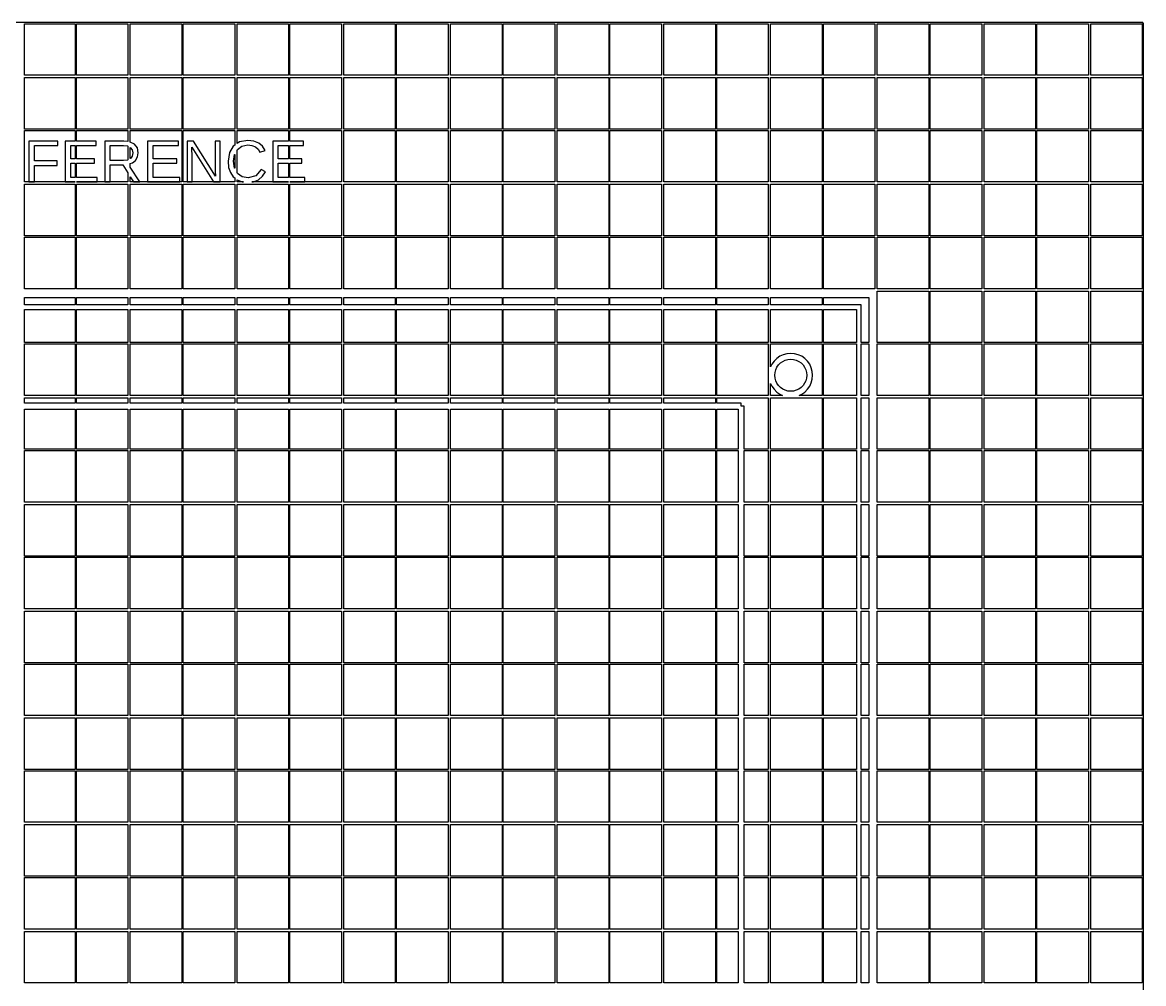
# Model space of a CAD drawing. Extents: x -105 to 105, y -185 to 185.
# Drawn here: x 0 to 105.1, y 95 to 185.1 of the extents above; entities that cross this region are included whole.
import ezdxf

# ---------------------------------------------------------------- set-up
doc = ezdxf.new("R2010")
doc.units = 0
doc.layers.get('0').update_dxf_attribs({"linetype": 'CONTINUOUS'})

msp = doc.modelspace()

# ---------------------------------------------------------------- linework, layer by layer
for points in [[(105, -185), (105.06, -185), (105.06, 185), (105, 185), (105, 185.06), (-105, 185.06), (-105, 185), (-105.06, 185), (-105.06, -185), (-105, -185), (-105, -185.06), (105, -185.06)], [(0.2, 184.94), (4.94, 184.94), (4.94, 180.11), (0.2, 180.11)], [(5.06, 184.94), (9.89, 184.94), (9.89, 180.11), (5.06, 180.11)], [(10.11, 184.94), (14.94, 184.94), (14.94, 180.11), (10.11, 180.11)], [(15.06, 184.94), (19.89, 184.94), (19.89, 180.11), (15.06, 180.11)], [(20.11, 184.94), (24.94, 184.94), (24.94, 180.11), (20.11, 180.11)], [(25.06, 184.94), (29.89, 184.94), (29.89, 180.11), (25.06, 180.11)], [(30.11, 184.94), (34.94, 184.94), (34.94, 180.11), (30.11, 180.11)], [(35.06, 184.94), (39.89, 184.94), (39.89, 180.11), (35.06, 180.11)], [(40.11, 184.94), (44.94, 184.94), (44.94, 180.11), (40.11, 180.11)], [(45.06, 184.94), (49.89, 184.94), (49.89, 180.11), (45.06, 180.11)], [(50.11, 184.94), (54.94, 184.94), (54.94, 180.11), (50.11, 180.11)], [(55.06, 184.94), (59.89, 184.94), (59.89, 180.11), (55.06, 180.11)], [(60.11, 184.94), (64.94, 184.94), (64.94, 180.11), (60.11, 180.11)], [(65.06, 184.94), (69.89, 184.94), (69.89, 180.11), (65.06, 180.11)], [(70.11, 184.94), (74.94, 184.94), (74.94, 180.11), (70.11, 180.11)], [(75.06, 184.94), (79.89, 184.94), (79.89, 180.11), (75.06, 180.11)], [(80.11, 184.94), (84.94, 184.94), (84.94, 180.11), (80.11, 180.11)], [(85.06, 184.94), (89.89, 184.94), (89.89, 180.11), (85.06, 180.11)], [(90.11, 184.94), (94.94, 184.94), (94.94, 180.11), (90.11, 180.11)], [(95.06, 184.94), (99.89, 184.94), (99.89, 180.11), (95.06, 180.11)], [(100.11, 184.94), (104.94, 184.94), (104.94, 180.11), (100.11, 180.11)], [(0.2, 179.89), (4.94, 179.89), (4.94, 175.06), (0.2, 175.06)], [(5.06, 179.89), (9.89, 179.89), (9.89, 175.06), (5.06, 175.06)], [(10.11, 179.89), (14.94, 179.89), (14.94, 175.06), (10.11, 175.06)], [(15.06, 179.89), (19.89, 179.89), (19.89, 175.06), (15.06, 175.06)], [(20.11, 179.89), (24.94, 179.89), (24.94, 175.06), (20.11, 175.06)], [(25.06, 179.89), (29.89, 179.89), (29.89, 175.06), (25.06, 175.06)], [(30.11, 179.89), (34.94, 179.89), (34.94, 175.06), (30.11, 175.06)], [(35.06, 179.89), (39.89, 179.89), (39.89, 175.06), (35.06, 175.06)], [(40.11, 179.89), (44.94, 179.89), (44.94, 175.06), (40.11, 175.06)], [(45.06, 179.89), (49.89, 179.89), (49.89, 175.06), (45.06, 175.06)], [(50.11, 179.89), (54.94, 179.89), (54.94, 175.06), (50.11, 175.06)], [(55.06, 179.89), (59.89, 179.89), (59.89, 175.06), (55.06, 175.06)], [(60.11, 179.89), (64.94, 179.89), (64.94, 175.06), (60.11, 175.06)], [(65.06, 179.89), (69.89, 179.89), (69.89, 175.06), (65.06, 175.06)], [(70.11, 179.89), (74.94, 179.89), (74.94, 175.06), (70.11, 175.06)], [(75.06, 179.89), (79.89, 179.89), (79.89, 175.06), (75.06, 175.06)], [(80.11, 179.89), (84.94, 179.89), (84.94, 175.06), (80.11, 175.06)], [(85.06, 179.89), (89.89, 179.89), (89.89, 175.06), (85.06, 175.06)], [(90.11, 179.89), (94.94, 179.89), (94.94, 175.06), (90.11, 175.06)], [(95.06, 179.89), (99.89, 179.89), (99.89, 175.06), (95.06, 175.06)], [(100.11, 179.89), (104.94, 179.89), (104.94, 175.06), (100.11, 175.06)], [(0.2, 174.94), (4.94, 174.94), (4.94, 173.941), (4.00662, 173.941), (4.00662, 170.119), (4.94, 170.119), (4.94, 170.11), (0.2, 170.11)], [(5.06, 170.119), (7.01746, 170.119), (7.01746, 170.542), (5.06, 170.542), (5.06, 171.874), (6.7435, 171.874), (6.7435, 172.292), (5.06, 172.292), (5.06, 173.518), (6.90626, 173.518), (6.90626, 173.941), (5.06, 173.941), (5.06, 174.94), (9.89, 174.94), (9.89, 173.893), (9.5105, 173.941), (7.71214, 173.941), (7.71214, 170.119), (8.23022, 170.119), (8.23022, 171.706), (9.42098, 171.706), (9.89, 170.956), (9.89, 170.11), (5.06, 170.11)], [(10.11, 170.605), (10.4138, 170.119), (11.0105, 170.119), (10.11, 171.486), (10.11, 171.827), (10.3151, 171.895), (10.6104, 172.132), (10.7966, 172.456), (10.8586, 172.848), (10.7708, 173.307), (10.5073, 173.652), (10.11, 173.855), (10.11, 174.94), (14.94, 174.94), (14.94, 170.11), (10.11, 170.11)], [(15.06, 174.94), (19.89, 174.94), (19.89, 173.564), (19.7618, 173.48), (19.3915, 172.863), (19.2681, 172.048), (19.3234, 171.478), (19.4892, 170.991), (19.7604, 170.596), (19.89, 170.495), (19.89, 170.11), (15.06, 170.11)], [(21.6616, 170.129), (22.123, 170.322), (22.5024, 170.639), (22.7862, 171.074), (22.3631, 171.285), (21.8593, 170.689), (21.156, 170.491), (20.5942, 170.597), (20.1619, 170.918), (20.11, 171.011), (20.11, 173.099), (20.1469, 173.167), (20.5701, 173.473), (21.1343, 173.575), (21.511, 173.531), (21.8328, 173.398), (22.0868, 173.183), (22.26, 172.889), (22.751, 173.051), (22.5041, 173.463), (22.1488, 173.759), (21.689, 173.938), (21.1289, 173.998), (20.3504, 173.868), (20.11, 173.71), (20.11, 174.94), (24.94, 174.94), (24.94, 173.941), (23.4538, 173.941), (23.4538, 170.119), (24.94, 170.119), (24.94, 170.11), (21.5035, 170.11)], [(25.06, 170.119), (26.4646, 170.119), (26.4646, 170.542), (25.06, 170.542), (25.06, 171.874), (26.1907, 171.874), (26.1907, 172.292), (25.06, 172.292), (25.06, 173.518), (26.3534, 173.518), (26.3534, 173.941), (25.06, 173.941), (25.06, 174.94), (29.89, 174.94), (29.89, 170.11), (25.06, 170.11)], [(30.11, 174.94), (34.94, 174.94), (34.94, 170.11), (30.11, 170.11)], [(35.06, 174.94), (39.89, 174.94), (39.89, 170.11), (35.06, 170.11)], [(40.11, 174.94), (44.94, 174.94), (44.94, 170.11), (40.11, 170.11)], [(45.06, 174.94), (49.89, 174.94), (49.89, 170.11), (45.06, 170.11)], [(50.11, 174.94), (54.94, 174.94), (54.94, 170.11), (50.11, 170.11)], [(55.06, 174.94), (59.89, 174.94), (59.89, 170.11), (55.06, 170.11)], [(60.11, 174.94), (64.94, 174.94), (64.94, 170.11), (60.11, 170.11)], [(65.06, 174.94), (69.89, 174.94), (69.89, 170.11), (65.06, 170.11)], [(70.11, 174.94), (74.94, 174.94), (74.94, 170.11), (70.11, 170.11)], [(75.06, 174.94), (79.89, 174.94), (79.89, 170.11), (75.06, 170.11)], [(80.11, 174.94), (84.94, 174.94), (84.94, 170.11), (80.11, 170.11)], [(85.06, 174.94), (89.89, 174.94), (89.89, 170.11), (85.06, 170.11)], [(90.11, 174.94), (94.94, 174.94), (94.94, 170.11), (90.11, 170.11)], [(95.06, 174.94), (99.89, 174.94), (99.89, 170.11), (95.06, 170.11)], [(100.11, 174.94), (104.94, 174.94), (104.94, 170.11), (100.11, 170.11)], [(1.13114, 171.668), (3.26314, 171.668), (3.26314, 172.096), (1.13114, 172.096), (1.13114, 173.518), (3.32826, 173.518), (3.32826, 173.941), (0.61306, 173.941), (0.61306, 170.119), (1.13114, 170.119)], [(4.5247, 172.292), (4.5247, 173.518), (4.94, 173.518), (4.94, 172.292)], [(8.23022, 173.526), (9.45898, 173.526), (9.83498, 173.482), (9.89, 173.456), (9.89, 172.188), (9.8438, 172.163), (9.48066, 172.115), (8.23022, 172.115)], [(10.11, 173.352), (10.1113, 173.351), (10.2812, 173.136), (10.3378, 172.842), (10.2819, 172.536), (10.114, 172.307), (10.11, 172.305)], [(14.735, 170.542), (12.2423, 170.542), (12.2423, 171.874), (14.4611, 171.874), (14.4611, 172.292), (12.2423, 172.292), (12.2423, 173.518), (14.6238, 173.518), (14.6238, 173.941), (11.7242, 173.941), (11.7242, 170.119), (14.735, 170.119)], [(15.8908, 172.658), (15.8773, 173.111), (15.8637, 173.374), (17.9089, 170.119), (18.5328, 170.119), (18.5328, 173.941), (18.0662, 173.941), (18.0662, 171.435), (18.0744, 171.123), (18.0988, 170.664), (16.0319, 173.941), (15.4297, 173.941), (15.4297, 170.119), (15.8908, 170.119)], [(23.9719, 172.292), (23.9719, 173.518), (24.94, 173.518), (24.94, 172.292)], [(19.8862, 171.414), (19.7943, 172.048), (19.8825, 172.683), (19.89, 172.696), (19.89, 171.407)], [(4.5247, 170.542), (4.5247, 171.874), (4.94, 171.874), (4.94, 170.542)], [(23.9719, 170.542), (23.9719, 171.874), (24.94, 171.874), (24.94, 170.542)], [(20.11, 170.322), (20.1321, 170.305), (20.5928, 170.125), (20.7258, 170.11), (20.11, 170.11)], [(0.2, 169.89), (4.94, 169.89), (4.94, 165.06), (0.2, 165.06)], [(5.06, 169.89), (9.89, 169.89), (9.89, 165.06), (5.06, 165.06)], [(10.11, 169.89), (14.94, 169.89), (14.94, 165.06), (10.11, 165.06)], [(15.06, 169.89), (19.89, 169.89), (19.89, 165.06), (15.06, 165.06)], [(20.11, 169.89), (24.94, 169.89), (24.94, 165.06), (20.11, 165.06)], [(25.06, 169.89), (29.89, 169.89), (29.89, 165.06), (25.06, 165.06)], [(30.11, 169.89), (34.94, 169.89), (34.94, 165.06), (30.11, 165.06)], [(35.06, 169.89), (39.89, 169.89), (39.89, 165.06), (35.06, 165.06)], [(40.11, 169.89), (44.94, 169.89), (44.94, 165.06), (40.11, 165.06)], [(45.06, 169.89), (49.89, 169.89), (49.89, 165.06), (45.06, 165.06)], [(50.11, 169.89), (54.94, 169.89), (54.94, 165.06), (50.11, 165.06)], [(55.06, 169.89), (59.89, 169.89), (59.89, 165.06), (55.06, 165.06)], [(60.11, 169.89), (64.94, 169.89), (64.94, 165.06), (60.11, 165.06)], [(65.06, 169.89), (69.89, 169.89), (69.89, 165.06), (65.06, 165.06)], [(70.11, 169.89), (74.94, 169.89), (74.94, 165.06), (70.11, 165.06)], [(75.06, 169.89), (79.89, 169.89), (79.89, 165.06), (75.06, 165.06)], [(80.11, 169.89), (84.94, 169.89), (84.94, 165.06), (80.11, 165.06)], [(85.06, 169.89), (89.89, 169.89), (89.89, 165.06), (85.06, 165.06)], [(90.11, 169.89), (94.94, 169.89), (94.94, 165.06), (90.11, 165.06)], [(95.06, 169.89), (99.89, 169.89), (99.89, 165.06), (95.06, 165.06)], [(100.11, 169.89), (104.94, 169.89), (104.94, 165.06), (100.11, 165.06)], [(0.2, 164.94), (4.94, 164.94), (4.94, 160.11), (0.2, 160.11)], [(5.06, 164.94), (9.89, 164.94), (9.89, 160.11), (5.06, 160.11)], [(10.11, 164.94), (14.94, 164.94), (14.94, 160.11), (10.11, 160.11)], [(15.06, 164.94), (19.89, 164.94), (19.89, 160.11), (15.06, 160.11)], [(20.11, 164.94), (24.94, 164.94), (24.94, 160.11), (20.11, 160.11)], [(25.06, 164.94), (29.89, 164.94), (29.89, 160.11), (25.06, 160.11)], [(30.11, 164.94), (34.94, 164.94), (34.94, 160.11), (30.11, 160.11)], [(35.06, 164.94), (39.89, 164.94), (39.89, 160.11), (35.06, 160.11)], [(40.11, 164.94), (44.94, 164.94), (44.94, 160.11), (40.11, 160.11)], [(45.06, 164.94), (49.89, 164.94), (49.89, 160.11), (45.06, 160.11)], [(50.11, 164.94), (54.94, 164.94), (54.94, 160.11), (50.11, 160.11)], [(55.06, 164.94), (59.89, 164.94), (59.89, 160.11), (55.06, 160.11)], [(60.11, 164.94), (64.94, 164.94), (64.94, 160.11), (60.11, 160.11)], [(65.06, 164.94), (69.89, 164.94), (69.89, 160.11), (65.06, 160.11)], [(70.11, 164.94), (74.94, 164.94), (74.94, 160.11), (70.11, 160.11)], [(75.06, 164.94), (79.89, 164.94), (79.89, 160.11), (75.06, 160.11)], [(80.11, 164.94), (84.94, 164.94), (84.94, 160.11), (80.11, 160.11)], [(85.06, 164.94), (89.89, 164.94), (89.89, 160.11), (85.06, 160.11)], [(90.11, 164.94), (94.94, 164.94), (94.94, 160.11), (90.11, 160.11)], [(95.06, 164.94), (99.89, 164.94), (99.89, 160.11), (95.06, 160.11)], [(100.11, 164.94), (104.94, 164.94), (104.94, 160.11), (100.11, 160.11)], [(80.11, 159.89), (84.94, 159.89), (84.94, 155.06), (80.11, 155.06)], [(85.06, 159.89), (89.89, 159.89), (89.89, 155.06), (85.06, 155.06)], [(90.11, 159.89), (94.94, 159.89), (94.94, 155.06), (90.11, 155.06)], [(95.06, 159.89), (99.89, 159.89), (99.89, 155.06), (95.06, 155.06)], [(100.11, 159.89), (104.94, 159.89), (104.94, 155.06), (100.11, 155.06)], [(0.2, 158.606), (0.2, 159.3), (4.94, 159.3), (4.94, 158.606)], [(5.06, 158.606), (5.06, 159.3), (9.89, 159.3), (9.89, 158.606)], [(10.11, 158.606), (10.11, 159.3), (14.94, 159.3), (14.94, 158.606)], [(15.06, 158.606), (15.06, 159.3), (19.89, 159.3), (19.89, 158.606)], [(20.11, 158.606), (20.11, 159.3), (24.94, 159.3), (24.94, 158.606)], [(25.06, 158.606), (25.06, 159.3), (29.89, 159.3), (29.89, 158.606)], [(30.11, 158.606), (30.11, 159.3), (34.94, 159.3), (34.94, 158.606)], [(35.06, 158.606), (35.06, 159.3), (39.89, 159.3), (39.89, 158.606)], [(40.11, 158.606), (40.11, 159.3), (44.94, 159.3), (44.94, 158.606)], [(45.06, 158.606), (45.06, 159.3), (49.89, 159.3), (49.89, 158.606)], [(50.11, 158.606), (50.11, 159.3), (54.94, 159.3), (54.94, 158.606)], [(55.06, 158.606), (55.06, 159.3), (59.89, 159.3), (59.89, 158.606)], [(60.11, 158.606), (60.11, 159.3), (64.94, 159.3), (64.94, 158.606)], [(65.06, 158.606), (65.06, 159.3), (69.89, 159.3), (69.89, 158.606)], [(70.11, 158.606), (70.11, 159.3), (74.94, 159.3), (74.94, 158.606)], [(78.6023, 158.606), (75.06, 158.606), (75.06, 159.3), (79.3, 159.3), (79.3, 155.06), (78.6023, 155.06)], [(0.2, 158.156), (4.94, 158.156), (4.94, 155.06), (0.2, 155.06)], [(5.06, 158.156), (9.89, 158.156), (9.89, 155.06), (5.06, 155.06)], [(10.11, 158.156), (14.94, 158.156), (14.94, 155.06), (10.11, 155.06)], [(15.06, 158.156), (19.89, 158.156), (19.89, 155.06), (15.06, 155.06)], [(20.11, 158.156), (24.94, 158.156), (24.94, 155.06), (20.11, 155.06)], [(25.06, 158.156), (29.89, 158.156), (29.89, 155.06), (25.06, 155.06)], [(30.11, 158.156), (34.94, 158.156), (34.94, 155.06), (30.11, 155.06)], [(35.06, 158.156), (39.89, 158.156), (39.89, 155.06), (35.06, 155.06)], [(40.11, 158.156), (44.94, 158.156), (44.94, 155.06), (40.11, 155.06)], [(45.06, 158.156), (49.89, 158.156), (49.89, 155.06), (45.06, 155.06)], [(50.11, 158.156), (54.94, 158.156), (54.94, 155.06), (50.11, 155.06)], [(55.06, 158.156), (59.89, 158.156), (59.89, 155.06), (55.06, 155.06)], [(60.11, 158.156), (64.94, 158.156), (64.94, 155.06), (60.11, 155.06)], [(65.06, 158.156), (69.89, 158.156), (69.89, 155.06), (65.06, 155.06)], [(70.11, 158.156), (74.94, 158.156), (74.94, 155.06), (70.11, 155.06)], [(75.06, 158.156), (78.1523, 158.156), (78.1523, 155.06), (75.06, 155.06)], [(0.2, 154.94), (4.94, 154.94), (4.94, 150.11), (0.2, 150.11)], [(5.06, 154.94), (9.89, 154.94), (9.89, 150.11), (5.06, 150.11)], [(10.11, 154.94), (14.94, 154.94), (14.94, 150.11), (10.11, 150.11)], [(15.06, 154.94), (19.89, 154.94), (19.89, 150.11), (15.06, 150.11)], [(20.11, 154.94), (24.94, 154.94), (24.94, 150.11), (20.11, 150.11)], [(25.06, 154.94), (29.89, 154.94), (29.89, 150.11), (25.06, 150.11)], [(30.11, 154.94), (34.94, 154.94), (34.94, 150.11), (30.11, 150.11)], [(35.06, 154.94), (39.89, 154.94), (39.89, 150.11), (35.06, 150.11)], [(40.11, 154.94), (44.94, 154.94), (44.94, 150.11), (40.11, 150.11)], [(45.06, 154.94), (49.89, 154.94), (49.89, 150.11), (45.06, 150.11)], [(50.11, 154.94), (54.94, 154.94), (54.94, 150.11), (50.11, 150.11)], [(55.06, 154.94), (59.89, 154.94), (59.89, 150.11), (55.06, 150.11)], [(60.11, 154.94), (64.94, 154.94), (64.94, 150.11), (60.11, 150.11)], [(65.06, 154.94), (69.89, 154.94), (69.89, 150.11), (65.06, 150.11)], [(73.025, 150.225), (73.3177, 150.43), (73.5704, 150.682), (73.7754, 150.975), (73.9264, 151.299), (74.0189, 151.644), (74.05, 152), (74.0189, 152.356), (73.9264, 152.701), (73.7754, 153.025), (73.5704, 153.318), (73.3177, 153.57), (73.025, 153.775), (72.7011, 153.926), (72.356, 154.019), (72, 154.05), (71.644, 154.019), (71.2989, 153.926), (70.975, 153.775), (70.6823, 153.57), (70.4296, 153.318), (70.2246, 153.025), (70.11, 152.779), (70.11, 154.94), (74.94, 154.94), (74.94, 150.11), (72.7791, 150.11)], [(75.06, 154.94), (78.1523, 154.94), (78.1523, 150.11), (75.06, 150.11)], [(78.6023, 154.94), (79.3, 154.94), (79.3, 150.11), (78.6023, 150.11)], [(80.11, 154.94), (84.94, 154.94), (84.94, 150.11), (80.11, 150.11)], [(85.06, 154.94), (89.89, 154.94), (89.89, 150.11), (85.06, 150.11)], [(90.11, 154.94), (94.94, 154.94), (94.94, 150.11), (90.11, 150.11)], [(95.06, 154.94), (99.89, 154.94), (99.89, 150.11), (95.06, 150.11)], [(100.11, 154.94), (104.94, 154.94), (104.94, 150.11), (100.11, 150.11)], [(71.7395, 150.523), (71.487, 150.59), (71.25, 150.701), (71.0358, 150.851), (70.8509, 151.036), (70.701, 151.25), (70.5905, 151.487), (70.5228, 151.74), (70.5, 152), (70.5228, 152.26), (70.5905, 152.513), (70.701, 152.75), (70.8509, 152.964), (71.0358, 153.149), (71.25, 153.299), (71.487, 153.41), (71.7395, 153.477), (72, 153.5), (72.2605, 153.477), (72.513, 153.41), (72.75, 153.299), (72.9642, 153.149), (73.1491, 152.964), (73.299, 152.75), (73.4095, 152.513), (73.4772, 152.26), (73.5, 152), (73.4772, 151.74), (73.4095, 151.487), (73.299, 151.25), (73.1491, 151.036), (72.9642, 150.851), (72.75, 150.701), (72.513, 150.59), (72.2605, 150.523), (72, 150.5)], [(70.11, 151.221), (70.2246, 150.975), (70.4296, 150.682), (70.6823, 150.43), (70.975, 150.225), (71.2209, 150.11), (70.11, 150.11)], [(0.2, 149.38), (0.2, 149.89), (4.94, 149.89), (4.94, 149.38)], [(5.06, 149.38), (5.06, 149.89), (9.89, 149.89), (9.89, 149.38)], [(10.11, 149.38), (10.11, 149.89), (14.94, 149.89), (14.94, 149.38)], [(15.06, 149.38), (15.06, 149.89), (19.89, 149.89), (19.89, 149.38)], [(20.11, 149.38), (20.11, 149.89), (24.94, 149.89), (24.94, 149.38)], [(25.06, 149.38), (25.06, 149.89), (29.89, 149.89), (29.89, 149.38)], [(30.11, 149.38), (30.11, 149.89), (34.94, 149.89), (34.94, 149.38)], [(35.06, 149.38), (35.06, 149.89), (39.89, 149.89), (39.89, 149.38)], [(40.11, 149.38), (40.11, 149.89), (44.94, 149.89), (44.94, 149.38)], [(45.06, 149.38), (45.06, 149.89), (49.89, 149.89), (49.89, 149.38)], [(50.11, 149.38), (50.11, 149.89), (54.94, 149.89), (54.94, 149.38)], [(55.06, 149.38), (55.06, 149.89), (59.89, 149.89), (59.89, 149.38)], [(60.11, 149.38), (60.11, 149.89), (64.94, 149.89), (64.94, 149.38)], [(67.625, 149.105), (67.35, 149.105), (67.35, 149.38), (65.06, 149.38), (65.06, 149.89), (69.89, 149.89), (69.89, 145.06), (67.625, 145.06)], [(70.11, 149.89), (74.94, 149.89), (74.94, 145.06), (70.11, 145.06)], [(75.06, 149.89), (78.1523, 149.89), (78.1523, 145.06), (75.06, 145.06)], [(78.6023, 149.89), (79.3, 149.89), (79.3, 145.06), (78.6023, 145.06)], [(80.11, 149.89), (84.94, 149.89), (84.94, 145.06), (80.11, 145.06)], [(85.06, 149.89), (89.89, 149.89), (89.89, 145.06), (85.06, 145.06)], [(90.11, 149.89), (94.94, 149.89), (94.94, 145.06), (90.11, 145.06)], [(95.06, 149.89), (99.89, 149.89), (99.89, 145.06), (95.06, 145.06)], [(100.11, 149.89), (104.94, 149.89), (104.94, 145.06), (100.11, 145.06)], [(0.2, 148.83), (4.94, 148.83), (4.94, 145.06), (0.2, 145.06)], [(5.06, 148.83), (9.89, 148.83), (9.89, 145.06), (5.06, 145.06)], [(10.11, 148.83), (14.94, 148.83), (14.94, 145.06), (10.11, 145.06)], [(15.06, 148.83), (19.89, 148.83), (19.89, 145.06), (15.06, 145.06)], [(20.11, 148.83), (24.94, 148.83), (24.94, 145.06), (20.11, 145.06)], [(25.06, 148.83), (29.89, 148.83), (29.89, 145.06), (25.06, 145.06)], [(30.11, 148.83), (34.94, 148.83), (34.94, 145.06), (30.11, 145.06)], [(35.06, 148.83), (39.89, 148.83), (39.89, 145.06), (35.06, 145.06)], [(40.11, 148.83), (44.94, 148.83), (44.94, 145.06), (40.11, 145.06)], [(45.06, 148.83), (49.89, 148.83), (49.89, 145.06), (45.06, 145.06)], [(50.11, 148.83), (54.94, 148.83), (54.94, 145.06), (50.11, 145.06)], [(55.06, 148.83), (59.89, 148.83), (59.89, 145.06), (55.06, 145.06)], [(60.11, 148.83), (64.94, 148.83), (64.94, 145.06), (60.11, 145.06)], [(65.06, 148.83), (67.075, 148.83), (67.075, 145.06), (65.06, 145.06)], [(0.2, 144.94), (4.94, 144.94), (4.94, 140.11), (0.2, 140.11)], [(5.06, 144.94), (9.89, 144.94), (9.89, 140.11), (5.06, 140.11)], [(10.11, 144.94), (14.94, 144.94), (14.94, 140.11), (10.11, 140.11)], [(15.06, 144.94), (19.89, 144.94), (19.89, 140.11), (15.06, 140.11)], [(20.11, 144.94), (24.94, 144.94), (24.94, 140.11), (20.11, 140.11)], [(25.06, 144.94), (29.89, 144.94), (29.89, 140.11), (25.06, 140.11)], [(30.11, 144.94), (34.94, 144.94), (34.94, 140.11), (30.11, 140.11)], [(35.06, 144.94), (39.89, 144.94), (39.89, 140.11), (35.06, 140.11)], [(40.11, 144.94), (44.94, 144.94), (44.94, 140.11), (40.11, 140.11)], [(45.06, 144.94), (49.89, 144.94), (49.89, 140.11), (45.06, 140.11)], [(50.11, 144.94), (54.94, 144.94), (54.94, 140.11), (50.11, 140.11)], [(55.06, 144.94), (59.89, 144.94), (59.89, 140.11), (55.06, 140.11)], [(60.11, 144.94), (64.94, 144.94), (64.94, 140.11), (60.11, 140.11)], [(65.06, 144.94), (67.075, 144.94), (67.075, 140.11), (65.06, 140.11)], [(67.625, 144.94), (69.89, 144.94), (69.89, 140.11), (67.625, 140.11)], [(70.11, 144.94), (74.94, 144.94), (74.94, 140.11), (70.11, 140.11)], [(75.06, 144.94), (78.1523, 144.94), (78.1523, 140.11), (75.06, 140.11)], [(78.6023, 144.94), (79.3, 144.94), (79.3, 140.11), (78.6023, 140.11)], [(80.11, 144.94), (84.94, 144.94), (84.94, 140.11), (80.11, 140.11)], [(85.06, 144.94), (89.89, 144.94), (89.89, 140.11), (85.06, 140.11)], [(90.11, 144.94), (94.94, 144.94), (94.94, 140.11), (90.11, 140.11)], [(95.06, 144.94), (99.89, 144.94), (99.89, 140.11), (95.06, 140.11)], [(100.11, 144.94), (104.94, 144.94), (104.94, 140.11), (100.11, 140.11)], [(0.2, 139.89), (4.94, 139.89), (4.94, 135.06), (0.2, 135.06)], [(5.06, 139.89), (9.89, 139.89), (9.89, 135.06), (5.06, 135.06)], [(10.11, 139.89), (14.94, 139.89), (14.94, 135.06), (10.11, 135.06)], [(15.06, 139.89), (19.89, 139.89), (19.89, 135.06), (15.06, 135.06)], [(20.11, 139.89), (24.94, 139.89), (24.94, 135.06), (20.11, 135.06)], [(25.06, 139.89), (29.89, 139.89), (29.89, 135.06), (25.06, 135.06)], [(30.11, 139.89), (34.94, 139.89), (34.94, 135.06), (30.11, 135.06)], [(35.06, 139.89), (39.89, 139.89), (39.89, 135.06), (35.06, 135.06)], [(40.11, 139.89), (44.94, 139.89), (44.94, 135.06), (40.11, 135.06)], [(45.06, 139.89), (49.89, 139.89), (49.89, 135.06), (45.06, 135.06)], [(50.11, 139.89), (54.94, 139.89), (54.94, 135.06), (50.11, 135.06)], [(55.06, 139.89), (59.89, 139.89), (59.89, 135.06), (55.06, 135.06)], [(60.11, 139.89), (64.94, 139.89), (64.94, 135.06), (60.11, 135.06)], [(65.06, 139.89), (67.075, 139.89), (67.075, 135.06), (65.06, 135.06)], [(67.625, 139.89), (69.89, 139.89), (69.89, 135.06), (67.625, 135.06)], [(70.11, 139.89), (74.94, 139.89), (74.94, 135.06), (70.11, 135.06)], [(75.06, 139.89), (78.1523, 139.89), (78.1523, 135.06), (75.06, 135.06)], [(78.6023, 139.89), (79.3, 139.89), (79.3, 135.06), (78.6023, 135.06)], [(80.11, 139.89), (84.94, 139.89), (84.94, 135.06), (80.11, 135.06)], [(85.06, 139.89), (89.89, 139.89), (89.89, 135.06), (85.06, 135.06)], [(90.11, 139.89), (94.94, 139.89), (94.94, 135.06), (90.11, 135.06)], [(95.06, 139.89), (99.89, 139.89), (99.89, 135.06), (95.06, 135.06)], [(100.11, 139.89), (104.94, 139.89), (104.94, 135.06), (100.11, 135.06)], [(0.2, 134.94), (4.94, 134.94), (4.94, 130.11), (0.2, 130.11)], [(5.06, 134.94), (9.89, 134.94), (9.89, 130.11), (5.06, 130.11)], [(10.11, 134.94), (14.94, 134.94), (14.94, 130.11), (10.11, 130.11)], [(15.06, 134.94), (19.89, 134.94), (19.89, 130.11), (15.06, 130.11)], [(20.11, 134.94), (24.94, 134.94), (24.94, 130.11), (20.11, 130.11)], [(25.06, 134.94), (29.89, 134.94), (29.89, 130.11), (25.06, 130.11)], [(30.11, 134.94), (34.94, 134.94), (34.94, 130.11), (30.11, 130.11)], [(35.06, 134.94), (39.89, 134.94), (39.89, 130.11), (35.06, 130.11)], [(40.11, 134.94), (44.94, 134.94), (44.94, 130.11), (40.11, 130.11)], [(45.06, 134.94), (49.89, 134.94), (49.89, 130.11), (45.06, 130.11)], [(50.11, 134.94), (54.94, 134.94), (54.94, 130.11), (50.11, 130.11)], [(55.06, 134.94), (59.89, 134.94), (59.89, 130.11), (55.06, 130.11)], [(60.11, 134.94), (64.94, 134.94), (64.94, 130.11), (60.11, 130.11)], [(65.06, 134.94), (67.075, 134.94), (67.075, 130.11), (65.06, 130.11)], [(67.625, 134.94), (69.89, 134.94), (69.89, 130.11), (67.625, 130.11)], [(70.11, 134.94), (74.94, 134.94), (74.94, 130.11), (70.11, 130.11)], [(75.06, 134.94), (78.1523, 134.94), (78.1523, 130.11), (75.06, 130.11)], [(78.6023, 134.94), (79.3, 134.94), (79.3, 130.11), (78.6023, 130.11)], [(80.11, 134.94), (84.94, 134.94), (84.94, 130.11), (80.11, 130.11)], [(85.06, 134.94), (89.89, 134.94), (89.89, 130.11), (85.06, 130.11)], [(90.11, 134.94), (94.94, 134.94), (94.94, 130.11), (90.11, 130.11)], [(95.06, 134.94), (99.89, 134.94), (99.89, 130.11), (95.06, 130.11)], [(100.11, 134.94), (104.94, 134.94), (104.94, 130.11), (100.11, 130.11)], [(0.2, 129.89), (4.94, 129.89), (4.94, 125.06), (0.2, 125.06)], [(5.06, 129.89), (9.89, 129.89), (9.89, 125.06), (5.06, 125.06)], [(10.11, 129.89), (14.94, 129.89), (14.94, 125.06), (10.11, 125.06)], [(15.06, 129.89), (19.89, 129.89), (19.89, 125.06), (15.06, 125.06)], [(20.11, 129.89), (24.94, 129.89), (24.94, 125.06), (20.11, 125.06)], [(25.06, 129.89), (29.89, 129.89), (29.89, 125.06), (25.06, 125.06)], [(30.11, 129.89), (34.94, 129.89), (34.94, 125.06), (30.11, 125.06)], [(35.06, 129.89), (39.89, 129.89), (39.89, 125.06), (35.06, 125.06)], [(40.11, 129.89), (44.94, 129.89), (44.94, 125.06), (40.11, 125.06)], [(45.06, 129.89), (49.89, 129.89), (49.89, 125.06), (45.06, 125.06)], [(50.11, 129.89), (54.94, 129.89), (54.94, 125.06), (50.11, 125.06)], [(55.06, 129.89), (59.89, 129.89), (59.89, 125.06), (55.06, 125.06)], [(60.11, 129.89), (64.94, 129.89), (64.94, 125.06), (60.11, 125.06)], [(65.06, 129.89), (67.075, 129.89), (67.075, 125.06), (65.06, 125.06)], [(67.625, 129.89), (69.89, 129.89), (69.89, 125.06), (67.625, 125.06)], [(70.11, 129.89), (74.94, 129.89), (74.94, 125.06), (70.11, 125.06)], [(75.06, 129.89), (78.1523, 129.89), (78.1523, 125.06), (75.06, 125.06)], [(78.6023, 129.89), (79.3, 129.89), (79.3, 125.06), (78.6023, 125.06)], [(80.11, 129.89), (84.94, 129.89), (84.94, 125.06), (80.11, 125.06)], [(85.06, 129.89), (89.89, 129.89), (89.89, 125.06), (85.06, 125.06)], [(90.11, 129.89), (94.94, 129.89), (94.94, 125.06), (90.11, 125.06)], [(95.06, 129.89), (99.89, 129.89), (99.89, 125.06), (95.06, 125.06)], [(100.11, 129.89), (104.94, 129.89), (104.94, 125.06), (100.11, 125.06)], [(0.2, 124.94), (4.94, 124.94), (4.94, 120.11), (0.2, 120.11)], [(5.06, 124.94), (9.89, 124.94), (9.89, 120.11), (5.06, 120.11)], [(10.11, 124.94), (14.94, 124.94), (14.94, 120.11), (10.11, 120.11)], [(15.06, 124.94), (19.89, 124.94), (19.89, 120.11), (15.06, 120.11)], [(20.11, 124.94), (24.94, 124.94), (24.94, 120.11), (20.11, 120.11)], [(25.06, 124.94), (29.89, 124.94), (29.89, 120.11), (25.06, 120.11)], [(30.11, 124.94), (34.94, 124.94), (34.94, 120.11), (30.11, 120.11)], [(35.06, 124.94), (39.89, 124.94), (39.89, 120.11), (35.06, 120.11)], [(40.11, 124.94), (44.94, 124.94), (44.94, 120.11), (40.11, 120.11)], [(45.06, 124.94), (49.89, 124.94), (49.89, 120.11), (45.06, 120.11)], [(50.11, 124.94), (54.94, 124.94), (54.94, 120.11), (50.11, 120.11)], [(55.06, 124.94), (59.89, 124.94), (59.89, 120.11), (55.06, 120.11)], [(60.11, 124.94), (64.94, 124.94), (64.94, 120.11), (60.11, 120.11)], [(65.06, 124.94), (67.075, 124.94), (67.075, 120.11), (65.06, 120.11)], [(67.625, 124.94), (69.89, 124.94), (69.89, 120.11), (67.625, 120.11)], [(70.11, 124.94), (74.94, 124.94), (74.94, 120.11), (70.11, 120.11)], [(75.06, 124.94), (78.1523, 124.94), (78.1523, 120.11), (75.06, 120.11)], [(78.6023, 124.94), (79.3, 124.94), (79.3, 120.11), (78.6023, 120.11)], [(80.11, 124.94), (84.94, 124.94), (84.94, 120.11), (80.11, 120.11)], [(85.06, 124.94), (89.89, 124.94), (89.89, 120.11), (85.06, 120.11)], [(90.11, 124.94), (94.94, 124.94), (94.94, 120.11), (90.11, 120.11)], [(95.06, 124.94), (99.89, 124.94), (99.89, 120.11), (95.06, 120.11)], [(100.11, 124.94), (104.94, 124.94), (104.94, 120.11), (100.11, 120.11)], [(0.2, 119.89), (4.94, 119.89), (4.94, 115.06), (0.2, 115.06)], [(5.06, 119.89), (9.89, 119.89), (9.89, 115.06), (5.06, 115.06)], [(10.11, 119.89), (14.94, 119.89), (14.94, 115.06), (10.11, 115.06)], [(15.06, 119.89), (19.89, 119.89), (19.89, 115.06), (15.06, 115.06)], [(20.11, 119.89), (24.94, 119.89), (24.94, 115.06), (20.11, 115.06)], [(25.06, 119.89), (29.89, 119.89), (29.89, 115.06), (25.06, 115.06)], [(30.11, 119.89), (34.94, 119.89), (34.94, 115.06), (30.11, 115.06)], [(35.06, 119.89), (39.89, 119.89), (39.89, 115.06), (35.06, 115.06)], [(40.11, 119.89), (44.94, 119.89), (44.94, 115.06), (40.11, 115.06)], [(45.06, 119.89), (49.89, 119.89), (49.89, 115.06), (45.06, 115.06)], [(50.11, 119.89), (54.94, 119.89), (54.94, 115.06), (50.11, 115.06)], [(55.06, 119.89), (59.89, 119.89), (59.89, 115.06), (55.06, 115.06)], [(60.11, 119.89), (64.94, 119.89), (64.94, 115.06), (60.11, 115.06)], [(65.06, 119.89), (67.075, 119.89), (67.075, 115.06), (65.06, 115.06)], [(67.625, 119.89), (69.89, 119.89), (69.89, 115.06), (67.625, 115.06)], [(70.11, 119.89), (74.94, 119.89), (74.94, 115.06), (70.11, 115.06)], [(75.06, 119.89), (78.1523, 119.89), (78.1523, 115.06), (75.06, 115.06)], [(78.6023, 119.89), (79.3, 119.89), (79.3, 115.06), (78.6023, 115.06)], [(80.11, 119.89), (84.94, 119.89), (84.94, 115.06), (80.11, 115.06)], [(85.06, 119.89), (89.89, 119.89), (89.89, 115.06), (85.06, 115.06)], [(90.11, 119.89), (94.94, 119.89), (94.94, 115.06), (90.11, 115.06)], [(95.06, 119.89), (99.89, 119.89), (99.89, 115.06), (95.06, 115.06)], [(100.11, 119.89), (104.94, 119.89), (104.94, 115.06), (100.11, 115.06)], [(0.2, 114.94), (4.94, 114.94), (4.94, 110.11), (0.2, 110.11)], [(5.06, 114.94), (9.89, 114.94), (9.89, 110.11), (5.06, 110.11)], [(10.11, 114.94), (14.94, 114.94), (14.94, 110.11), (10.11, 110.11)], [(15.06, 114.94), (19.89, 114.94), (19.89, 110.11), (15.06, 110.11)], [(20.11, 114.94), (24.94, 114.94), (24.94, 110.11), (20.11, 110.11)], [(25.06, 114.94), (29.89, 114.94), (29.89, 110.11), (25.06, 110.11)], [(30.11, 114.94), (34.94, 114.94), (34.94, 110.11), (30.11, 110.11)], [(35.06, 114.94), (39.89, 114.94), (39.89, 110.11), (35.06, 110.11)], [(40.11, 114.94), (44.94, 114.94), (44.94, 110.11), (40.11, 110.11)], [(45.06, 114.94), (49.89, 114.94), (49.89, 110.11), (45.06, 110.11)], [(50.11, 114.94), (54.94, 114.94), (54.94, 110.11), (50.11, 110.11)], [(55.06, 114.94), (59.89, 114.94), (59.89, 110.11), (55.06, 110.11)], [(60.11, 114.94), (64.94, 114.94), (64.94, 110.11), (60.11, 110.11)], [(65.06, 114.94), (67.075, 114.94), (67.075, 110.11), (65.06, 110.11)], [(67.625, 114.94), (69.89, 114.94), (69.89, 110.11), (67.625, 110.11)], [(70.11, 114.94), (74.94, 114.94), (74.94, 110.11), (70.11, 110.11)], [(75.06, 114.94), (78.1523, 114.94), (78.1523, 110.11), (75.06, 110.11)], [(78.6023, 114.94), (79.3, 114.94), (79.3, 110.11), (78.6023, 110.11)], [(80.11, 114.94), (84.94, 114.94), (84.94, 110.11), (80.11, 110.11)], [(85.06, 114.94), (89.89, 114.94), (89.89, 110.11), (85.06, 110.11)], [(90.11, 114.94), (94.94, 114.94), (94.94, 110.11), (90.11, 110.11)], [(95.06, 114.94), (99.89, 114.94), (99.89, 110.11), (95.06, 110.11)], [(100.11, 114.94), (104.94, 114.94), (104.94, 110.11), (100.11, 110.11)], [(0.2, 109.89), (4.94, 109.89), (4.94, 105.06), (0.2, 105.06)], [(5.06, 109.89), (9.89, 109.89), (9.89, 105.06), (5.06, 105.06)], [(10.11, 109.89), (14.94, 109.89), (14.94, 105.06), (10.11, 105.06)], [(15.06, 109.89), (19.89, 109.89), (19.89, 105.06), (15.06, 105.06)], [(20.11, 109.89), (24.94, 109.89), (24.94, 105.06), (20.11, 105.06)], [(25.06, 109.89), (29.89, 109.89), (29.89, 105.06), (25.06, 105.06)], [(30.11, 109.89), (34.94, 109.89), (34.94, 105.06), (30.11, 105.06)], [(35.06, 109.89), (39.89, 109.89), (39.89, 105.06), (35.06, 105.06)], [(40.11, 109.89), (44.94, 109.89), (44.94, 105.06), (40.11, 105.06)], [(45.06, 109.89), (49.89, 109.89), (49.89, 105.06), (45.06, 105.06)], [(50.11, 109.89), (54.94, 109.89), (54.94, 105.06), (50.11, 105.06)], [(55.06, 109.89), (59.89, 109.89), (59.89, 105.06), (55.06, 105.06)], [(60.11, 109.89), (64.94, 109.89), (64.94, 105.06), (60.11, 105.06)], [(65.06, 109.89), (67.075, 109.89), (67.075, 105.06), (65.06, 105.06)], [(67.625, 109.89), (69.89, 109.89), (69.89, 105.06), (67.625, 105.06)], [(70.11, 109.89), (74.94, 109.89), (74.94, 105.06), (70.11, 105.06)], [(75.06, 109.89), (78.1523, 109.89), (78.1523, 105.06), (75.06, 105.06)], [(78.6023, 109.89), (79.3, 109.89), (79.3, 105.06), (78.6023, 105.06)], [(80.11, 109.89), (84.94, 109.89), (84.94, 105.06), (80.11, 105.06)], [(85.06, 109.89), (89.89, 109.89), (89.89, 105.06), (85.06, 105.06)], [(90.11, 109.89), (94.94, 109.89), (94.94, 105.06), (90.11, 105.06)], [(95.06, 109.89), (99.89, 109.89), (99.89, 105.06), (95.06, 105.06)], [(100.11, 109.89), (104.94, 109.89), (104.94, 105.06), (100.11, 105.06)], [(0.2, 104.94), (4.94, 104.94), (4.94, 100.11), (0.2, 100.11)], [(5.06, 104.94), (9.89, 104.94), (9.89, 100.11), (5.06, 100.11)], [(10.11, 104.94), (14.94, 104.94), (14.94, 100.11), (10.11, 100.11)], [(15.06, 104.94), (19.89, 104.94), (19.89, 100.11), (15.06, 100.11)], [(20.11, 104.94), (24.94, 104.94), (24.94, 100.11), (20.11, 100.11)], [(25.06, 104.94), (29.89, 104.94), (29.89, 100.11), (25.06, 100.11)], [(30.11, 104.94), (34.94, 104.94), (34.94, 100.11), (30.11, 100.11)], [(35.06, 104.94), (39.89, 104.94), (39.89, 100.11), (35.06, 100.11)], [(40.11, 104.94), (44.94, 104.94), (44.94, 100.11), (40.11, 100.11)], [(45.06, 104.94), (49.89, 104.94), (49.89, 100.11), (45.06, 100.11)], [(50.11, 104.94), (54.94, 104.94), (54.94, 100.11), (50.11, 100.11)], [(55.06, 104.94), (59.89, 104.94), (59.89, 100.11), (55.06, 100.11)], [(60.11, 104.94), (64.94, 104.94), (64.94, 100.11), (60.11, 100.11)], [(65.06, 104.94), (67.075, 104.94), (67.075, 100.11), (65.06, 100.11)], [(67.625, 104.94), (69.89, 104.94), (69.89, 100.11), (67.625, 100.11)], [(70.11, 104.94), (74.94, 104.94), (74.94, 100.11), (70.11, 100.11)], [(75.06, 104.94), (78.1523, 104.94), (78.1523, 100.11), (75.06, 100.11)], [(78.6023, 104.94), (79.3, 104.94), (79.3, 100.11), (78.6023, 100.11)], [(80.11, 104.94), (84.94, 104.94), (84.94, 100.11), (80.11, 100.11)], [(85.06, 104.94), (89.89, 104.94), (89.89, 100.11), (85.06, 100.11)], [(90.11, 104.94), (94.94, 104.94), (94.94, 100.11), (90.11, 100.11)], [(95.06, 104.94), (99.89, 104.94), (99.89, 100.11), (95.06, 100.11)], [(100.11, 104.94), (104.94, 104.94), (104.94, 100.11), (100.11, 100.11)], [(0.2, 99.89), (4.94, 99.89), (4.94, 95.06), (0.2, 95.06)], [(5.06, 99.89), (9.89, 99.89), (9.89, 95.06), (5.06, 95.06)], [(10.11, 99.89), (14.94, 99.89), (14.94, 95.06), (10.11, 95.06)], [(15.06, 99.89), (19.89, 99.89), (19.89, 95.06), (15.06, 95.06)], [(20.11, 99.89), (24.94, 99.89), (24.94, 95.06), (20.11, 95.06)], [(25.06, 99.89), (29.89, 99.89), (29.89, 95.06), (25.06, 95.06)], [(30.11, 99.89), (34.94, 99.89), (34.94, 95.06), (30.11, 95.06)], [(35.06, 99.89), (39.89, 99.89), (39.89, 95.06), (35.06, 95.06)], [(40.11, 99.89), (44.94, 99.89), (44.94, 95.06), (40.11, 95.06)], [(45.06, 99.89), (49.89, 99.89), (49.89, 95.06), (45.06, 95.06)], [(50.11, 99.89), (54.94, 99.89), (54.94, 95.06), (50.11, 95.06)], [(55.06, 99.89), (59.89, 99.89), (59.89, 95.06), (55.06, 95.06)], [(60.11, 99.89), (64.94, 99.89), (64.94, 95.06), (60.11, 95.06)], [(65.06, 99.89), (67.075, 99.89), (67.075, 95.06), (65.06, 95.06)], [(67.625, 99.89), (69.89, 99.89), (69.89, 95.06), (67.625, 95.06)], [(70.11, 99.89), (74.94, 99.89), (74.94, 95.06), (70.11, 95.06)], [(75.06, 99.89), (78.1523, 99.89), (78.1523, 95.06), (75.06, 95.06)], [(78.6023, 99.89), (79.3, 99.89), (79.3, 95.06), (78.6023, 95.06)], [(80.11, 99.89), (84.94, 99.89), (84.94, 95.06), (80.11, 95.06)], [(85.06, 99.89), (89.89, 99.89), (89.89, 95.06), (85.06, 95.06)], [(90.11, 99.89), (94.94, 99.89), (94.94, 95.06), (90.11, 95.06)], [(95.06, 99.89), (99.89, 99.89), (99.89, 95.06), (95.06, 95.06)], [(100.11, 99.89), (104.94, 99.89), (104.94, 95.06), (100.11, 95.06)]]:
    msp.add_lwpolyline(points, close=True)

doc.saveas('drawing.dxf')
